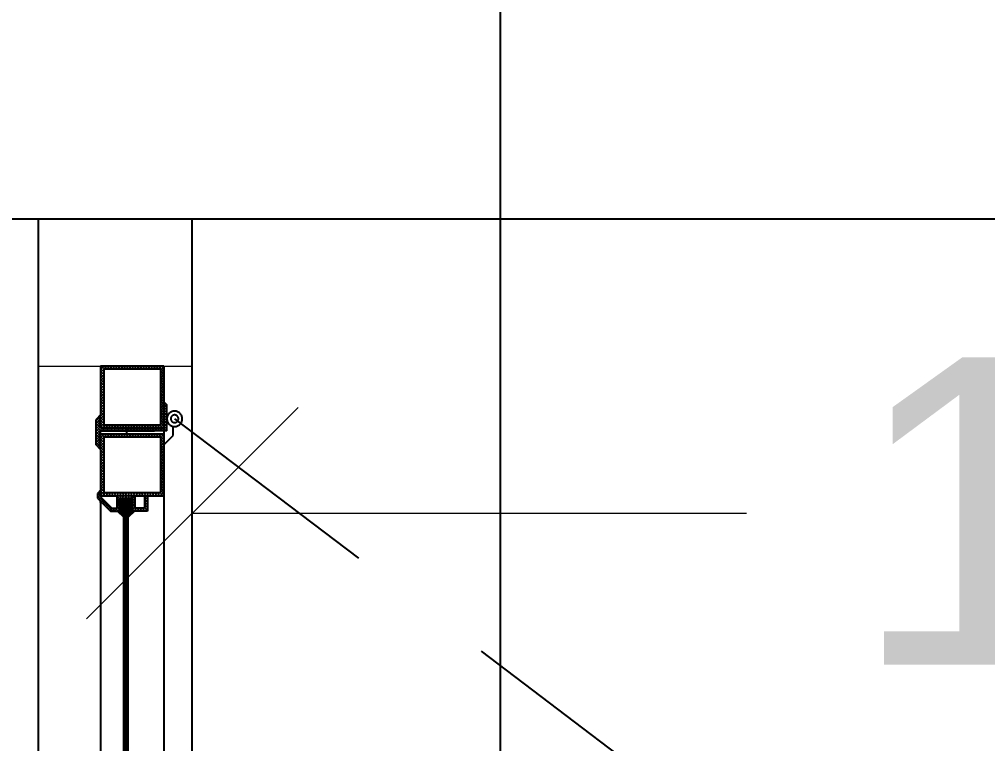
# Model space of a CAD drawing. Header units: metres. Extents: x -355 to 973, y -73 to 238.
# Drawn here: x -51.339 to -50.71, y 204.5 to 204.971 of the extents above; entities that cross this region are included whole.
import ezdxf

# ---------------------------------------------------------------- set-up
doc = ezdxf.new("R2010")
doc.units = ezdxf.units.M
doc.header["$LTSCALE"] = 3
doc.header["$MEASUREMENT"] = 0
for name, pattern in [('1', [30, 6, 6, 6, 6, 6]), ('ACAD_ISO02W100', [15, 12, -3]), ('HIDDEN2', [0.1875, 0.125, -0.0625])]:
    doc.linetypes.add(name, pattern=pattern)
doc.layers.add('05', color=21, linetype='Continuous', lineweight=5)
for name, color, linetype in [('2', 51, 'Continuous'), ('4', 4, 'ACAD_ISO02W100'), ('5', 2, 'Continuous'), ('Ditail', 1, 'Continuous')]:
    doc.layers.add(name, color=color, linetype=linetype)
doc.styles.get("Standard").update_dxf_attribs({"font": 'arial.ttf'})
doc.dimstyles.new('ahmad', dxfattribs={"dimtxt": 0.2, "dimasz": 0.1375, "dimexe": 0, "dimexo": 0.0625, "dimgap": 0.09, "dimtad": 0, "dimzin": 0, "dimdsep": 46, "dimtxsty": 'Standard', "dimblk": 'OBLIQUE', "dimcen": 0.09, "dimclrd": 245, "dimclrt": 61, "dimadec": 0, "dimazin": 0, "dimtfac": 1, "dimtofl": 0, "dimtmove": 0, "dimatfit": 3, "dimldrblk": 'OBLIQUE', "dimfxl": 0, "dimfxlon": 1, "dimtolj": 1, "dimtzin": 0, "dimlwd": 13, "dimarcsym": 0})

# ---------------------------------------------------------------- blocks, each defined once
blk = doc.blocks.new('_Oblique')
at = {"color": 0, "linetype": 'ByBlock', "lineweight": -2}
blk.add_line((-0.5, -0.5), (0.5, 0.5), dxfattribs=at)
blk = doc.blocks.new('*D1225')
at = {"layer": '4', "color": 245, "lineweight": 13, "transparency": 16777216}
for p, q in [((-51.22659, 204.64957), (-50.86659, 204.64957)), ((-49.82659, 204.64957), (-50.18659, 204.64957))]:
    blk.add_line(p, q, dxfattribs=at)
at = {"layer": 'Defpoints', "color": 0, "transparency": 16777216}
for p in [(-51.22659, 204.84071), (-49.82659, 204.84071), (-49.82659, 204.64957)]:
    blk.add_point(p, dxfattribs=at)
at = {"layer": '4', "color": 245, "lineweight": 13, "transparency": 16777216, "xscale": 0.1375, "yscale": 0.1375, "zscale": 0.1375, "rotation": 180}
blk.add_blockref('_Oblique', (-51.22659, 204.64957), dxfattribs=at)
at = {"layer": '4', "color": 245, "lineweight": 13, "transparency": 16777216, "xscale": 0.1375, "yscale": 0.1375, "zscale": 0.1375}
blk.add_blockref('_Oblique', (-49.82659, 204.64957), dxfattribs=at)
at = {"layer": '4', "color": 61, "transparency": 16777216, "insert": (-50.52659, 204.64957), "char_height": 0.2, "attachment_point": 5}
blk.add_mtext('\\A1;1.40', dxfattribs=at)
blk = doc.blocks.new('*X66')
at = {"color": 0}
for p, q in [((20.47, 31.08), (24.02, 34.62)), ((21.35, 31.08), (24.02, 33.74)), ((22.24, 31.08), (24.74, 33.58)), ((23.12, 31.08), (25.62, 33.58)), ((24.01, 31.08), (26.51, 33.58)), ((24.89, 31.08), (27.39, 33.58)), ((25.58, 25.58), (32.02, 32.02)), ((25.77, 31.08), (28.27, 33.58)), ((26.66, 31.08), (29.16, 33.58)), ((27.54, 31.08), (30.04, 33.58)), ((28.02, 30.67), (30.93, 33.58)), ((28.02, 29.78), (31.81, 33.58)), ((28.02, 28.9), (32.02, 32.9)), ((20.11, 28.06), (20.12, 28.08)), ((20.55, 27.62), (21.01, 28.08)), ((20.99, 27.18), (21.89, 28.08)), ((21.43, 26.74), (22.77, 28.08)), ((21.88, 26.29), (23.66, 28.08)), ((22.32, 25.85), (24.54, 28.08)), ((22.76, 25.41), (25.43, 28.08)), ((23.2, 24.97), (26.31, 28.08)), ((24.69, 25.58), (27.19, 28.08)), ((26.46, 25.58), (32.02, 31.13)), ((27.34, 25.58), (32.02, 30.25)), ((28.23, 25.58), (32.02, 29.36)), ((29.11, 25.58), (32.02, 28.48)), ((30, 25.58), (32.02, 27.6)), ((30.88, 25.58), (32.02, 26.71)), ((31.76, 25.58), (32.02, 25.83)), ((23.64, 24.53), (24.02, 24.9))]:
    blk.add_line(p, q, dxfattribs=at)
blk = doc.blocks.new('dfgdfg')
for p, q in [((191.815, -169.4684), (191.815, -170.08423)), ((191.85602, -169.55608), (191.85602, -169.55689)), ((191.85602, -169.55689), (191.85602, -169.55608)), ((191.85602, -169.55608), (191.85602, -170.08071))]:
    blk.add_line(p, q)
at = {"layer": '05'}
for p, q in [((191.89653, -169.4684), (191.79653, -169.4684)), ((191.81674, -169.4684), (191.815, -169.47014)), ((191.81851, -169.4684), (191.815, -169.47191)), ((191.817, -169.47064), (191.815, -169.46864)), ((191.81853, -169.4704), (191.81652, -169.4684)), ((191.82028, -169.4684), (191.81827, -169.4704)), ((191.82029, -169.4704), (191.81829, -169.4684)), ((191.82205, -169.4684), (191.82004, -169.4704)), ((191.82206, -169.4704), (191.82006, -169.4684)), ((191.82381, -169.4684), (191.82181, -169.4704)), ((191.82383, -169.4704), (191.82183, -169.4684)), ((191.82558, -169.4684), (191.82358, -169.4704)), ((191.8256, -169.4704), (191.82359, -169.4684)), ((191.82735, -169.4684), (191.82534, -169.4704)), ((191.82737, -169.4704), (191.82536, -169.4684)), ((191.82912, -169.4684), (191.82711, -169.4704)), ((191.82913, -169.4704), (191.82713, -169.4684)), ((191.83088, -169.4684), (191.82888, -169.4704)), ((191.8309, -169.4704), (191.8289, -169.4684)), ((191.83265, -169.4684), (191.83065, -169.4704)), ((191.83267, -169.4704), (191.83067, -169.4684)), ((191.83442, -169.4684), (191.83242, -169.4704)), ((191.83444, -169.4704), (191.83243, -169.4684)), ((191.83619, -169.4684), (191.83418, -169.4704)), ((191.8362, -169.4704), (191.8342, -169.4684)), ((191.83796, -169.4684), (191.83595, -169.4704)), ((191.83797, -169.4704), (191.83597, -169.4684)), ((191.83972, -169.4684), (191.83772, -169.4704)), ((191.83974, -169.4704), (191.83774, -169.4684)), ((191.84149, -169.4684), (191.83949, -169.4704)), ((191.84151, -169.4704), (191.8395, -169.4684)), ((191.84326, -169.4684), (191.84125, -169.4704)), ((191.84328, -169.4704), (191.84127, -169.4684)), ((191.84503, -169.4684), (191.84302, -169.4704)), ((191.84504, -169.4704), (191.84304, -169.4684)), ((191.84679, -169.4684), (191.84479, -169.4704)), ((191.84681, -169.4704), (191.84481, -169.4684)), ((191.84856, -169.4684), (191.84656, -169.4704)), ((191.84858, -169.4704), (191.84658, -169.4684)), ((191.85033, -169.4684), (191.84833, -169.4704)), ((191.85035, -169.4704), (191.84834, -169.4684)), ((191.8521, -169.4684), (191.85009, -169.4704)), ((191.85211, -169.4704), (191.85011, -169.4684)), ((191.85386, -169.4684), (191.85186, -169.4704)), ((191.85388, -169.4704), (191.85188, -169.4684)), ((191.85563, -169.4684), (191.85363, -169.4704)), ((191.85602, -169.47077), (191.85365, -169.4684)), ((191.85602, -169.46978), (191.85401, -169.47178)), ((191.85602, -169.469), (191.85541, -169.4684)), ((191.817, -169.47241), (191.815, -169.4704)), ((191.817, -169.47167), (191.815, -169.47368)), ((191.817, -169.47418), (191.815, -169.47217)), ((191.817, -169.47344), (191.815, -169.47544)), ((191.817, -169.47594), (191.815, -169.47394)), ((191.817, -169.47521), (191.815, -169.47721)), ((191.817, -169.47771), (191.815, -169.47571)), ((191.85602, -169.47254), (191.85401, -169.47053)), ((191.85602, -169.47154), (191.85401, -169.47355)), ((191.85602, -169.4743), (191.85401, -169.4723)), ((191.85602, -169.47331), (191.85401, -169.47532)), ((191.85602, -169.47607), (191.85401, -169.47407)), ((191.85602, -169.47508), (191.85401, -169.47708)), ((191.85602, -169.47784), (191.85401, -169.47584)), ((191.817, -169.47698), (191.815, -169.47898)), ((191.817, -169.47948), (191.815, -169.47748)), ((191.817, -169.47874), (191.815, -169.48075)), ((191.817, -169.48125), (191.815, -169.47924)), ((191.817, -169.48051), (191.815, -169.48251)), ((191.817, -169.48302), (191.815, -169.48101)), ((191.817, -169.48228), (191.815, -169.48428)), ((191.817, -169.48478), (191.815, -169.48278)), ((191.85602, -169.47685), (191.85401, -169.47885)), ((191.85602, -169.47961), (191.85401, -169.4776)), ((191.85602, -169.47862), (191.85401, -169.48062)), ((191.85602, -169.48137), (191.85401, -169.47937)), ((191.85602, -169.48038), (191.85401, -169.48239)), ((191.85602, -169.48314), (191.85401, -169.48114)), ((191.85602, -169.48215), (191.85401, -169.48416)), ((191.817, -169.48405), (191.815, -169.48605)), ((191.817, -169.48655), (191.815, -169.48455)), ((191.817, -169.48581), (191.815, -169.48782)), ((191.817, -169.48832), (191.815, -169.48631)), ((191.817, -169.48758), (191.815, -169.48959)), ((191.817, -169.49009), (191.815, -169.48808)), ((191.85602, -169.48491), (191.85401, -169.48291)), ((191.85602, -169.48392), (191.85401, -169.48592)), ((191.85602, -169.48668), (191.85401, -169.48467)), ((191.85602, -169.48569), (191.85401, -169.48769)), ((191.85602, -169.48845), (191.85401, -169.48644)), ((191.85602, -169.48745), (191.85401, -169.48946)), ((191.85602, -169.49021), (191.85401, -169.48821)), ((191.815, -169.49312), (191.81299, -169.49513)), ((191.815, -169.49489), (191.81299, -169.49689)), ((191.815, -169.49692), (191.81299, -169.49492)), ((191.815, -169.49515), (191.81314, -169.4933)), ((191.815, -169.49339), (191.81402, -169.49241)), ((191.815, -169.49162), (191.81491, -169.49153)), ((191.817, -169.48935), (191.815, -169.49135)), ((191.817, -169.49185), (191.815, -169.48985)), ((191.817, -169.49112), (191.815, -169.49312)), ((191.817, -169.49362), (191.815, -169.49162)), ((191.817, -169.49289), (191.815, -169.49489)), ((191.817, -169.49539), (191.815, -169.49339)), ((191.817, -169.49465), (191.815, -169.49666)), ((191.817, -169.49716), (191.815, -169.49515)), ((191.85602, -169.48922), (191.85401, -169.49123)), ((191.85602, -169.49198), (191.85401, -169.48998)), ((191.85602, -169.49099), (191.85401, -169.49299)), ((191.85602, -169.49375), (191.85401, -169.49174)), ((191.85602, -169.49276), (191.85401, -169.49476)), ((191.85602, -169.49552), (191.85401, -169.49351)), ((191.85602, -169.49453), (191.85401, -169.49653)), ((191.85602, -169.49728), (191.85401, -169.49528)), ((191.815, -169.49666), (191.81299, -169.49866)), ((191.815, -169.49869), (191.81299, -169.49668)), ((191.815, -169.49842), (191.81299, -169.50043)), ((191.815, -169.50046), (191.81299, -169.49845)), ((191.815, -169.50019), (191.81299, -169.5022)), ((191.815, -169.50222), (191.81299, -169.50022)), ((191.817, -169.49642), (191.815, -169.49842)), ((191.817, -169.49892), (191.815, -169.49692)), ((191.817, -169.49819), (191.815, -169.50019)), ((191.817, -169.50069), (191.815, -169.49869)), ((191.817, -169.49996), (191.815, -169.50196)), ((191.817, -169.50246), (191.815, -169.50046)), ((191.85602, -169.49629), (191.85401, -169.4983)), ((191.85602, -169.49905), (191.85401, -169.49705)), ((191.85602, -169.49806), (191.85401, -169.50007)), ((191.85602, -169.50082), (191.85401, -169.49882)), ((191.85602, -169.49983), (191.85401, -169.50183)), ((191.85602, -169.50259), (191.85401, -169.50058)), ((191.85602, -169.5016), (191.85401, -169.5036)), ((191.85681, -169.50081), (191.85602, -169.5016)), ((191.85902, -169.50383), (191.85602, -169.50082)), ((191.815, -169.50196), (191.81299, -169.50396)), ((191.815, -169.50399), (191.81299, -169.50199)), ((191.815, -169.50373), (191.81299, -169.50573)), ((191.815, -169.50576), (191.81299, -169.50376)), ((191.815, -169.5055), (191.81299, -169.5075)), ((191.815, -169.50753), (191.81299, -169.50552)), ((191.815, -169.50726), (191.81299, -169.50927)), ((191.81618, -169.51048), (191.81299, -169.50729)), ((191.817, -169.50172), (191.815, -169.50373)), ((191.817, -169.50423), (191.815, -169.50222)), ((191.817, -169.50349), (191.815, -169.5055)), ((191.817, -169.506), (191.815, -169.50399)), ((191.817, -169.50526), (191.815, -169.50726)), ((191.81771, -169.50848), (191.815, -169.50576)), ((191.81594, -169.50848), (191.815, -169.50753)), ((191.81756, -169.50647), (191.81555, -169.50848)), ((191.81932, -169.50647), (191.81732, -169.50848)), ((191.81948, -169.50848), (191.81748, -169.50647)), ((191.82109, -169.50647), (191.81909, -169.50848)), ((191.82125, -169.50848), (191.81924, -169.50647)), ((191.82286, -169.50647), (191.82086, -169.50848)), ((191.82302, -169.50848), (191.82101, -169.50647)), ((191.82463, -169.50647), (191.82262, -169.50848)), ((191.82478, -169.50848), (191.82278, -169.50647)), ((191.8264, -169.50647), (191.82439, -169.50848)), ((191.82655, -169.50848), (191.82455, -169.50647)), ((191.82816, -169.50647), (191.82616, -169.50848)), ((191.82832, -169.50848), (191.82631, -169.50647)), ((191.82993, -169.50647), (191.82793, -169.50848)), ((191.83009, -169.50848), (191.82808, -169.50647)), ((191.8317, -169.50647), (191.8297, -169.50848)), ((191.83185, -169.50848), (191.82985, -169.50647)), ((191.83347, -169.50647), (191.83146, -169.50848)), ((191.83362, -169.50848), (191.83162, -169.50647)), ((191.83523, -169.50647), (191.83323, -169.50848)), ((191.83539, -169.50848), (191.83339, -169.50647)), ((191.837, -169.50647), (191.835, -169.50848)), ((191.83716, -169.50848), (191.83515, -169.50647)), ((191.83877, -169.50647), (191.83677, -169.50848)), ((191.83893, -169.50848), (191.83692, -169.50647)), ((191.84054, -169.50647), (191.83853, -169.50848)), ((191.84069, -169.50848), (191.83869, -169.50647)), ((191.84231, -169.50647), (191.8403, -169.50848)), ((191.84246, -169.50848), (191.84046, -169.50647)), ((191.84407, -169.50647), (191.84207, -169.50848)), ((191.84423, -169.50848), (191.84222, -169.50647)), ((191.84584, -169.50647), (191.84384, -169.50848)), ((191.846, -169.50848), (191.84399, -169.50647)), ((191.84761, -169.50647), (191.8456, -169.50848)), ((191.84776, -169.50848), (191.84576, -169.50647)), ((191.84938, -169.50647), (191.84737, -169.50848)), ((191.84953, -169.50848), (191.84753, -169.50647)), ((191.85114, -169.50647), (191.84914, -169.50848)), ((191.8513, -169.50848), (191.8493, -169.50647)), ((191.85291, -169.50647), (191.85091, -169.50848)), ((191.85307, -169.50848), (191.85106, -169.50647)), ((191.85602, -169.50513), (191.85268, -169.50848)), ((191.85484, -169.50848), (191.85283, -169.50647)), ((191.85602, -169.50436), (191.85401, -169.50235)), ((191.85602, -169.50336), (191.85401, -169.50537)), ((191.85602, -169.50612), (191.85401, -169.50412)), ((191.85602, -169.50789), (191.85401, -169.50589)), ((191.85902, -169.50566), (191.85421, -169.51048)), ((191.85602, -169.5069), (191.85444, -169.50848)), ((191.85902, -169.50743), (191.85598, -169.51048)), ((191.85769, -169.50169), (191.85602, -169.50336)), ((191.85858, -169.50257), (191.85602, -169.50513)), ((191.85902, -169.50559), (191.85602, -169.50259)), ((191.85902, -169.50389), (191.85602, -169.5069)), ((191.85902, -169.50736), (191.85602, -169.50436)), ((191.85902, -169.50913), (191.85602, -169.50612)), ((191.85902, -169.5109), (191.85602, -169.50789)), ((191.81441, -169.51048), (191.81299, -169.50906)), ((191.81555, -169.50848), (191.81355, -169.51048)), ((191.81508, -169.51248), (191.815, -169.51257)), ((191.81685, -169.51248), (191.815, -169.51433)), ((191.81862, -169.51248), (191.815, -169.5161)), ((191.817, -169.51483), (191.815, -169.51283)), ((191.81732, -169.50848), (191.81532, -169.51048)), ((191.81795, -169.51048), (191.81594, -169.50848)), ((191.81842, -169.51449), (191.81642, -169.51248)), ((191.81909, -169.50848), (191.81708, -169.51048)), ((191.81972, -169.51048), (191.81771, -169.50848)), ((191.82019, -169.51449), (191.81818, -169.51248)), ((191.82038, -169.51248), (191.81838, -169.51449)), ((191.82086, -169.50848), (191.81885, -169.51048)), ((191.82148, -169.51048), (191.81948, -169.50848)), ((191.82196, -169.51449), (191.81995, -169.51248)), ((191.82215, -169.51248), (191.82015, -169.51449)), ((191.82262, -169.50848), (191.82062, -169.51048)), ((191.82325, -169.51048), (191.82125, -169.50848)), ((191.82372, -169.51449), (191.82172, -169.51248)), ((191.82392, -169.51248), (191.82192, -169.51449)), ((191.82439, -169.50848), (191.82239, -169.51048)), ((191.82502, -169.51048), (191.82302, -169.50848)), ((191.82549, -169.51449), (191.82349, -169.51248)), ((191.82569, -169.51248), (191.82368, -169.51449)), ((191.82616, -169.50848), (191.82416, -169.51048)), ((191.82679, -169.51048), (191.82478, -169.50848)), ((191.82726, -169.51449), (191.82526, -169.51248)), ((191.82745, -169.51248), (191.82545, -169.51449)), ((191.82793, -169.50848), (191.82592, -169.51048)), ((191.82855, -169.51048), (191.82655, -169.50848)), ((191.82903, -169.51449), (191.82702, -169.51248)), ((191.82922, -169.51248), (191.82722, -169.51449)), ((191.8297, -169.50848), (191.82769, -169.51048)), ((191.83032, -169.51048), (191.82832, -169.50848)), ((191.8308, -169.51449), (191.82879, -169.51248)), ((191.83099, -169.51248), (191.82899, -169.51449)), ((191.83146, -169.50848), (191.82946, -169.51048)), ((191.83209, -169.51048), (191.83009, -169.50848)), ((191.83256, -169.51449), (191.83056, -169.51248)), ((191.83276, -169.51248), (191.83075, -169.51449)), ((191.83323, -169.50848), (191.83123, -169.51048)), ((191.83386, -169.51048), (191.83185, -169.50848)), ((191.83433, -169.51449), (191.83233, -169.51248)), ((191.83453, -169.51248), (191.83252, -169.51449)), ((191.835, -169.50848), (191.83299, -169.51048)), ((191.83563, -169.51048), (191.83362, -169.50848)), ((191.8361, -169.51449), (191.83409, -169.51248)), ((191.83629, -169.51248), (191.83429, -169.51449)), ((191.83677, -169.50848), (191.83476, -169.51048)), ((191.83739, -169.51048), (191.83539, -169.50848)), ((191.83787, -169.51449), (191.83586, -169.51248)), ((191.83806, -169.51248), (191.83606, -169.51449)), ((191.83853, -169.50848), (191.83653, -169.51048)), ((191.8386, -169.50992), (191.83716, -169.50848)), ((191.83963, -169.51449), (191.83763, -169.51248)), ((191.83983, -169.51248), (191.83783, -169.51449)), ((191.8403, -169.50848), (191.8383, -169.51048)), ((191.83916, -169.51048), (191.8386, -169.50992)), ((191.83949, -169.50904), (191.83893, -169.50848)), ((191.8414, -169.51449), (191.8394, -169.51248)), ((191.84093, -169.51048), (191.83949, -169.50904)), ((191.8416, -169.51248), (191.83959, -169.51449)), ((191.84207, -169.50848), (191.84007, -169.51048)), ((191.8427, -169.51048), (191.84069, -169.50848)), ((191.84317, -169.51449), (191.84117, -169.51248)), ((191.84336, -169.51248), (191.84136, -169.51449)), ((191.84384, -169.50848), (191.84183, -169.51048)), ((191.84446, -169.51048), (191.84246, -169.50848)), ((191.84494, -169.51449), (191.84293, -169.51248)), ((191.84513, -169.51248), (191.84313, -169.51449)), ((191.8456, -169.50848), (191.8436, -169.51048)), ((191.84623, -169.51048), (191.84423, -169.50848)), ((191.8467, -169.51449), (191.8447, -169.51248)), ((191.8469, -169.51248), (191.8449, -169.51449)), ((191.84737, -169.50848), (191.84537, -169.51048)), ((191.848, -169.51048), (191.846, -169.50848)), ((191.84847, -169.51449), (191.84647, -169.51248)), ((191.84867, -169.51248), (191.84666, -169.51449)), ((191.84914, -169.50848), (191.84714, -169.51048)), ((191.84977, -169.51048), (191.84776, -169.50848)), ((191.85024, -169.51449), (191.84824, -169.51248)), ((191.85044, -169.51248), (191.84843, -169.51449)), ((191.85091, -169.50848), (191.8489, -169.51048)), ((191.85154, -169.51048), (191.84953, -169.50848)), ((191.85201, -169.51449), (191.85, -169.51248)), ((191.8522, -169.51248), (191.8502, -169.51449)), ((191.85268, -169.50848), (191.85067, -169.51048)), ((191.8533, -169.51048), (191.8513, -169.50848)), ((191.85378, -169.51449), (191.85177, -169.51248)), ((191.85397, -169.51248), (191.85197, -169.51449)), ((191.85444, -169.50848), (191.85244, -169.51048)), ((191.85507, -169.51048), (191.85307, -169.50848)), ((191.85602, -169.51496), (191.85354, -169.51248)), ((191.85574, -169.51248), (191.85374, -169.51449)), ((191.85602, -169.51397), (191.85401, -169.51597)), ((191.85902, -169.51266), (191.85484, -169.50848)), ((191.85602, -169.51319), (191.85531, -169.51248)), ((191.85902, -169.5092), (191.85602, -169.5122)), ((191.85902, -169.51096), (191.85602, -169.51397)), ((191.85902, -169.51443), (191.85602, -169.51143)), ((191.85902, -169.51273), (191.85602, -169.51574)), ((191.85902, -169.5162), (191.85602, -169.51319)), ((191.817, -169.5166), (191.815, -169.5146)), ((191.817, -169.51587), (191.815, -169.51787)), ((191.817, -169.51837), (191.815, -169.51637)), ((191.817, -169.51763), (191.815, -169.51964)), ((191.817, -169.52014), (191.815, -169.51813)), ((191.817, -169.5194), (191.815, -169.52141)), ((191.817, -169.52191), (191.815, -169.5199)), ((191.85602, -169.51673), (191.85401, -169.51473)), ((191.85602, -169.51574), (191.85401, -169.51774)), ((191.85602, -169.5185), (191.85401, -169.51649)), ((191.85602, -169.51751), (191.85401, -169.51951)), ((191.85602, -169.52027), (191.85401, -169.51826)), ((191.85602, -169.51927), (191.85401, -169.52128)), ((191.85602, -169.52203), (191.85401, -169.52003)), ((191.85902, -169.5145), (191.85602, -169.51751)), ((191.85902, -169.51797), (191.85602, -169.51496)), ((191.85902, -169.51627), (191.85602, -169.51927)), ((191.85891, -169.51962), (191.85602, -169.51673)), ((191.85902, -169.51804), (191.85602, -169.52104)), ((191.85802, -169.5205), (191.85602, -169.5185)), ((191.85714, -169.52138), (191.85602, -169.52027)), ((191.817, -169.52117), (191.815, -169.52317)), ((191.817, -169.52367), (191.815, -169.52167)), ((191.817, -169.52294), (191.815, -169.52494)), ((191.817, -169.52544), (191.815, -169.52344)), ((191.817, -169.5247), (191.815, -169.52671)), ((191.817, -169.52721), (191.815, -169.52521)), ((191.817, -169.52647), (191.815, -169.52848)), ((191.85602, -169.52104), (191.85401, -169.52305)), ((191.85602, -169.5238), (191.85401, -169.5218)), ((191.85602, -169.52281), (191.85401, -169.52481)), ((191.85602, -169.52557), (191.85401, -169.52356)), ((191.85602, -169.52458), (191.85401, -169.52658)), ((191.85602, -169.52734), (191.85401, -169.52533)), ((191.85602, -169.52635), (191.85401, -169.52835)), ((191.85625, -169.52227), (191.85602, -169.52203)), ((191.817, -169.52898), (191.815, -169.52697)), ((191.817, -169.52824), (191.815, -169.53024)), ((191.817, -169.53074), (191.815, -169.52874)), ((191.817, -169.53001), (191.815, -169.53201)), ((191.817, -169.53251), (191.815, -169.53051)), ((191.817, -169.53178), (191.815, -169.53378)), ((191.817, -169.53428), (191.815, -169.53228)), ((191.85602, -169.5291), (191.85401, -169.5271)), ((191.85602, -169.52811), (191.85401, -169.53012)), ((191.85602, -169.53087), (191.85401, -169.52887)), ((191.85602, -169.52988), (191.85401, -169.53188)), ((191.85602, -169.53264), (191.85401, -169.53064)), ((191.85602, -169.53165), (191.85401, -169.53365)), ((191.85602, -169.53441), (191.85401, -169.5324)), ((191.817, -169.53354), (191.815, -169.53555)), ((191.817, -169.53605), (191.815, -169.53404)), ((191.817, -169.53531), (191.815, -169.53732)), ((191.817, -169.53782), (191.815, -169.53581)), ((191.817, -169.53708), (191.815, -169.53908)), ((191.817, -169.53958), (191.815, -169.53758)), ((191.817, -169.53885), (191.815, -169.54085)), ((191.817, -169.54135), (191.815, -169.53935)), ((191.85602, -169.53342), (191.85401, -169.53542)), ((191.85602, -169.53618), (191.85401, -169.53417)), ((191.85602, -169.53518), (191.85401, -169.53719)), ((191.85602, -169.53794), (191.85401, -169.53594)), ((191.85602, -169.53695), (191.85401, -169.53896)), ((191.85602, -169.53971), (191.85401, -169.53771)), ((191.85602, -169.53872), (191.85401, -169.54072)), ((191.817, -169.54061), (191.815, -169.54262)), ((191.817, -169.54312), (191.815, -169.54112)), ((191.817, -169.54238), (191.815, -169.54439)), ((191.817, -169.54489), (191.815, -169.54288)), ((191.817, -169.54415), (191.815, -169.54615)), ((191.817, -169.54665), (191.815, -169.54465)), ((191.85602, -169.54148), (191.85401, -169.53947)), ((191.85602, -169.54049), (191.85401, -169.54249)), ((191.85602, -169.54325), (191.85401, -169.54124)), ((191.85602, -169.54226), (191.85401, -169.54426)), ((191.85602, -169.54501), (191.85401, -169.54301)), ((191.85602, -169.54402), (191.85401, -169.54603)), ((191.85602, -169.54678), (191.85401, -169.54478)), ((191.817, -169.54592), (191.815, -169.54792)), ((191.817, -169.54842), (191.815, -169.54642)), ((191.817, -169.54769), (191.815, -169.54969)), ((191.817, -169.55019), (191.815, -169.54819)), ((191.817, -169.54945), (191.815, -169.55146)), ((191.81761, -169.55256), (191.815, -169.54995)), ((191.81584, -169.55256), (191.815, -169.55172)), ((191.81766, -169.55056), (191.81566, -169.55256)), ((191.81937, -169.55256), (191.81737, -169.55056)), ((191.81943, -169.55056), (191.81743, -169.55256)), ((191.82114, -169.55256), (191.81914, -169.55056)), ((191.8212, -169.55056), (191.81919, -169.55256)), ((191.82291, -169.55256), (191.8209, -169.55056)), ((191.82297, -169.55056), (191.82096, -169.55256)), ((191.82468, -169.55256), (191.82267, -169.55056)), ((191.82473, -169.55056), (191.82273, -169.55256)), ((191.82644, -169.55256), (191.82444, -169.55056)), ((191.8265, -169.55056), (191.8245, -169.55256)), ((191.82821, -169.55256), (191.82621, -169.55056)), ((191.82827, -169.55056), (191.82627, -169.55256)), ((191.82998, -169.55256), (191.82798, -169.55056)), ((191.83004, -169.55056), (191.82803, -169.55256)), ((191.83175, -169.55256), (191.82974, -169.55056)), ((191.83181, -169.55056), (191.8298, -169.55256)), ((191.83352, -169.55256), (191.83151, -169.55056)), ((191.83357, -169.55056), (191.83157, -169.55256)), ((191.83528, -169.55256), (191.83328, -169.55056)), ((191.83534, -169.55056), (191.83334, -169.55256)), ((191.83705, -169.55256), (191.83505, -169.55056)), ((191.83711, -169.55056), (191.8351, -169.55256)), ((191.83882, -169.55256), (191.83681, -169.55056)), ((191.83888, -169.55056), (191.83687, -169.55256)), ((191.84059, -169.55256), (191.83858, -169.55056)), ((191.84064, -169.55056), (191.83864, -169.55256)), ((191.84235, -169.55256), (191.84035, -169.55056)), ((191.84241, -169.55056), (191.84041, -169.55256)), ((191.84412, -169.55256), (191.84212, -169.55056)), ((191.84418, -169.55056), (191.84218, -169.55256)), ((191.84589, -169.55256), (191.84389, -169.55056)), ((191.84595, -169.55056), (191.84394, -169.55256)), ((191.84766, -169.55256), (191.84565, -169.55056)), ((191.84772, -169.55056), (191.84571, -169.55256)), ((191.84943, -169.55256), (191.84742, -169.55056)), ((191.84948, -169.55056), (191.84748, -169.55256)), ((191.85119, -169.55256), (191.84919, -169.55056)), ((191.85125, -169.55056), (191.84925, -169.55256)), ((191.85296, -169.55256), (191.85096, -169.55056)), ((191.85302, -169.55056), (191.85101, -169.55256)), ((191.85473, -169.55256), (191.85272, -169.55056)), ((191.85602, -169.54933), (191.85278, -169.55256)), ((191.85602, -169.54579), (191.85401, -169.54779)), ((191.85602, -169.54855), (191.85401, -169.54655)), ((191.85602, -169.54756), (191.85401, -169.54956)), ((191.85602, -169.55032), (191.85401, -169.54831)), ((191.85602, -169.55209), (191.85401, -169.55008)), ((191.85602, -169.55109), (191.85455, -169.55256)), ((191.85615, -169.5492), (191.85602, -169.54933)), ((191.85703, -169.55008), (191.85602, -169.55109)), ((191.85802, -169.55232), (191.85602, -169.55032)), ((191.85791, -169.55097), (191.85602, -169.55286)), ((191.82627, -169.55256), (191.82553, -169.5533)), ((191.82754, -169.55306), (191.82553, -169.55506)), ((191.82754, -169.55542), (191.82553, -169.55342)), ((191.82754, -169.55483), (191.82553, -169.55683)), ((191.82754, -169.55719), (191.82553, -169.55519)), ((191.82754, -169.5566), (191.82553, -169.5586)), ((191.82754, -169.55896), (191.82553, -169.55695)), ((191.82754, -169.55365), (191.82644, -169.55256)), ((191.8351, -169.55256), (191.83355, -169.55412)), ((191.83555, -169.5546), (191.83355, -169.5526)), ((191.83555, -169.55388), (191.83355, -169.55589)), ((191.83555, -169.55637), (191.83355, -169.55436)), ((191.83555, -169.55565), (191.83355, -169.55765)), ((191.83555, -169.55814), (191.83355, -169.55613)), ((191.83555, -169.55742), (191.83355, -169.55942)), ((191.83555, -169.5599), (191.83355, -169.5579)), ((191.83555, -169.55283), (191.83528, -169.55256)), ((191.83687, -169.55256), (191.83555, -169.55388)), ((191.83729, -169.55457), (191.83555, -169.55283)), ((191.83864, -169.55256), (191.83664, -169.55457)), ((191.83906, -169.55457), (191.83705, -169.55256)), ((191.84041, -169.55256), (191.8384, -169.55457)), ((191.84082, -169.55457), (191.83882, -169.55256)), ((191.84218, -169.55256), (191.84017, -169.55457)), ((191.84259, -169.55457), (191.84059, -169.55256)), ((191.84394, -169.55256), (191.84194, -169.55457)), ((191.84557, -169.55578), (191.84235, -169.55256)), ((191.84557, -169.5527), (191.84357, -169.55471)), ((191.84557, -169.55447), (191.84357, -169.55647)), ((191.84557, -169.55755), (191.84357, -169.55554)), ((191.84557, -169.55624), (191.84357, -169.55824)), ((191.84557, -169.55932), (191.84357, -169.55731)), ((191.84557, -169.55801), (191.84357, -169.56001)), ((191.84557, -169.55401), (191.84412, -169.55256)), ((191.85802, -169.55263), (191.84807, -169.56258)), ((191.85272, -169.55939), (191.8513, -169.55797)), ((191.8536, -169.5585), (191.85218, -169.55709)), ((191.85448, -169.55762), (191.85307, -169.5562)), ((191.85537, -169.55674), (191.85395, -169.55532)), ((191.85625, -169.55585), (191.85483, -169.55444)), ((191.85713, -169.55497), (191.85572, -169.55355)), ((191.85802, -169.55408), (191.85602, -169.55209)), ((191.82754, -169.55836), (191.82553, -169.56037)), ((191.82939, -169.56258), (191.82553, -169.55872)), ((191.82754, -169.56013), (191.82553, -169.56214)), ((191.82763, -169.56258), (191.82553, -169.56049)), ((191.82586, -169.56258), (191.82553, -169.56226)), ((191.82886, -169.56058), (191.82685, -169.56258)), ((191.83062, -169.56058), (191.82862, -169.56258)), ((191.83116, -169.56258), (191.82916, -169.56058)), ((191.83239, -169.56058), (191.83039, -169.56258)), ((191.83293, -169.56258), (191.83092, -169.56058)), ((191.83555, -169.55919), (191.83216, -169.56258)), ((191.8347, -169.56258), (191.83269, -169.56058)), ((191.83555, -169.56167), (191.83355, -169.55967)), ((191.83555, -169.56095), (191.83392, -169.56258)), ((191.84707, -169.56258), (191.84357, -169.55908)), ((191.84557, -169.55977), (191.84357, -169.56178)), ((191.8453, -169.56258), (191.84357, -169.56085)), ((191.84653, -169.56058), (191.84453, -169.56258)), ((191.8483, -169.56058), (191.8463, -169.56258)), ((191.84884, -169.56258), (191.84683, -169.56058)), ((191.85006, -169.56204), (191.8486, -169.56058)), ((191.85095, -169.56116), (191.84953, -169.55974)), ((191.85183, -169.56027), (191.85041, -169.55886))]:
    blk.add_line(p, q, dxfattribs=at)
at = {"layer": '2'}
for p, q in [((191.83868, -170.07822), (191.83868, -169.55857)), ((191.83931, -170.07822), (191.83931, -169.55857)), ((191.83994, -170.07822), (191.83994, -169.55857)), ((191.84056, -170.07822), (191.84056, -169.55857))]:
    blk.add_line(p, q, dxfattribs=at)
at = {"layer": '4'}
for p, q in [((191.815, -169.4684), (191.85602, -169.4684)), ((191.815, -169.49144), (191.815, -169.4684)), ((191.85602, -169.4684), (191.85602, -169.50002)), ((191.817, -169.4704), (191.85401, -169.4704)), ((191.817, -169.50647), (191.817, -169.4704)), ((191.85401, -169.4704), (191.85401, -169.50647)), ((191.815, -169.49144), (191.81299, -169.49345)), ((191.81299, -169.51048), (191.81299, -169.49345)), ((191.815, -169.49645), (191.815, -169.50848)), ((191.85602, -169.50002), (191.85902, -169.50302)), ((191.80898, -169.51349), (191.80898, -169.50747)), ((191.85401, -169.50647), (191.817, -169.50647)), ((191.85902, -169.5195), (191.85902, -169.50302)), ((191.815, -169.5195), (191.80898, -169.51349)), ((191.81299, -169.51048), (191.83804, -169.51048)), ((191.85602, -169.51048), (191.82101, -169.51048)), ((191.84005, -169.50848), (191.83804, -169.51048)), ((191.84005, -169.51248), (191.83804, -169.51048)), ((191.84005, -169.51248), (191.85602, -169.51248)), ((191.85602, -169.51248), (191.85602, -169.51048)), ((191.815, -169.5195), (191.815, -169.52094)), ((191.817, -169.51449), (191.85401, -169.51449)), ((191.817, -169.55056), (191.817, -169.51449)), ((191.85401, -169.51449), (191.85401, -169.55056)), ((191.85602, -169.5225), (191.85902, -169.5195)), ((191.815, -169.55256), (191.815, -169.52094)), ((191.85602, -169.5225), (191.85602, -169.54907)), ((191.85401, -169.55056), (191.817, -169.55056)), ((191.85602, -169.54907), (191.85802, -169.55107)), ((191.85802, -169.55107), (191.85802, -169.55408)), ((191.82553, -169.55256), (191.815, -169.55256)), ((191.82553, -169.55256), (191.82553, -169.56258)), ((191.82754, -169.55256), (191.82754, -169.56058)), ((191.83355, -169.55256), (191.82754, -169.55256)), ((191.83355, -169.56058), (191.83355, -169.55256)), ((191.83555, -169.56258), (191.83555, -169.55256)), ((191.84357, -169.55457), (191.83555, -169.55457)), ((191.84357, -169.56258), (191.84357, -169.55457)), ((191.85602, -169.55256), (191.84557, -169.55256)), ((191.84557, -169.55256), (191.84557, -169.56058)), ((191.85602, -169.55325), (191.84869, -169.56058)), ((191.85802, -169.55408), (191.84952, -169.56258)), ((191.85602, -169.55256), (191.85602, -169.55325)), ((191.82553, -169.56258), (191.83555, -169.56258)), ((191.82754, -169.56058), (191.83355, -169.56058)), ((191.83412, -169.56258), (191.83806, -169.56651)), ((191.84106, -169.55857), (191.83806, -169.55857)), ((191.83806, -170.07822), (191.83806, -169.55857)), ((191.84106, -170.07822), (191.84106, -169.55857)), ((191.845, -169.56258), (191.84106, -169.56651)), ((191.84952, -169.56258), (191.84357, -169.56258)), ((191.84869, -169.56058), (191.84557, -169.56058))]:
    blk.add_line(p, q, dxfattribs=at)
for radius in [0.00501, 0.0025]:
    blk.add_circle((191.80798, -169.50256), radius, dxfattribs=at)
at = {"layer": '5'}
for p, q in [((191.815, -169.50848), (191.815, -169.49144)), ((191.85602, -169.50848), (191.85602, -169.50002)), ((191.85602, -169.50848), (191.815, -169.50848)), ((191.815, -169.51248), (191.84005, -169.51248)), ((191.815, -169.51248), (191.815, -169.5195)), ((191.85602, -169.5225), (191.85602, -169.51248)), ((191.85602, -169.54907), (191.85602, -169.55256)), ((191.82754, -169.55256), (191.82553, -169.55256)), ((191.83555, -169.55256), (191.83355, -169.55256)), ((191.83555, -169.55256), (191.84557, -169.55256))]:
    blk.add_line(p, q, dxfattribs=at)
at = {"layer": 'Ditail', "color": 1, "linetype": 'HIDDEN2', "ltscale": 0.4}
blk.add_line((191.80798, -169.50256), (191.30127, -169.88697), dxfattribs=at)
at = {"layer": '2', "xscale": 0.001001994631451453, "yscale": 0.001001994631451453, "zscale": 0.001001994631451453, "rotation": 90}
blk.add_blockref('*X66', (191.8692, -169.58665), dxfattribs=at)

msp = doc.modelspace()

# ---------------------------------------------------------------- linework, layer by layer
at = {"color": 240, "true_color": 0xed1f24}
msp.add_line((-51.02647, 214.18892), (-51.02647, 190.87588), dxfattribs=at)
at = {"layer": '4', "color": 0}
for p, q in [((-51.32659, 204.84071), (-51.32659, 202.74071)), ((-51.22659, 202.74071), (-51.22659, 204.84071))]:
    msp.add_line(p, q, dxfattribs=at)
at = {"layer": '4', "linetype": '1'}
msp.add_lwpolyline([(-49.62659, 210.04071), (-49.62659, 204.84071), (-52.42659, 204.84071), (-52.42659, 210.04071)], close=True, dxfattribs=at)

# ---------------------------------------------------------------- block references
at = {"xscale": -1}
msp.add_blockref('dfgdfg', (140.56994, 374.2135), dxfattribs=at)

# ---------------------------------------------------------------- dimensions: what is measured, and where the dimension line sits
at = {"layer": '4', "color": 0}
dim = msp.add_linear_dim(base=(-49.82659, 204.64957), p1=(-51.22659, 204.84071), p2=(-49.82659, 204.84071), dimstyle='ahmad', dxfattribs=at)
dim.commit()
dim.dimension.update_dxf_attribs({"geometry": '*D1225', "text_midpoint": (-50.52659, 204.64957)})

doc.saveas('drawing.dxf')
